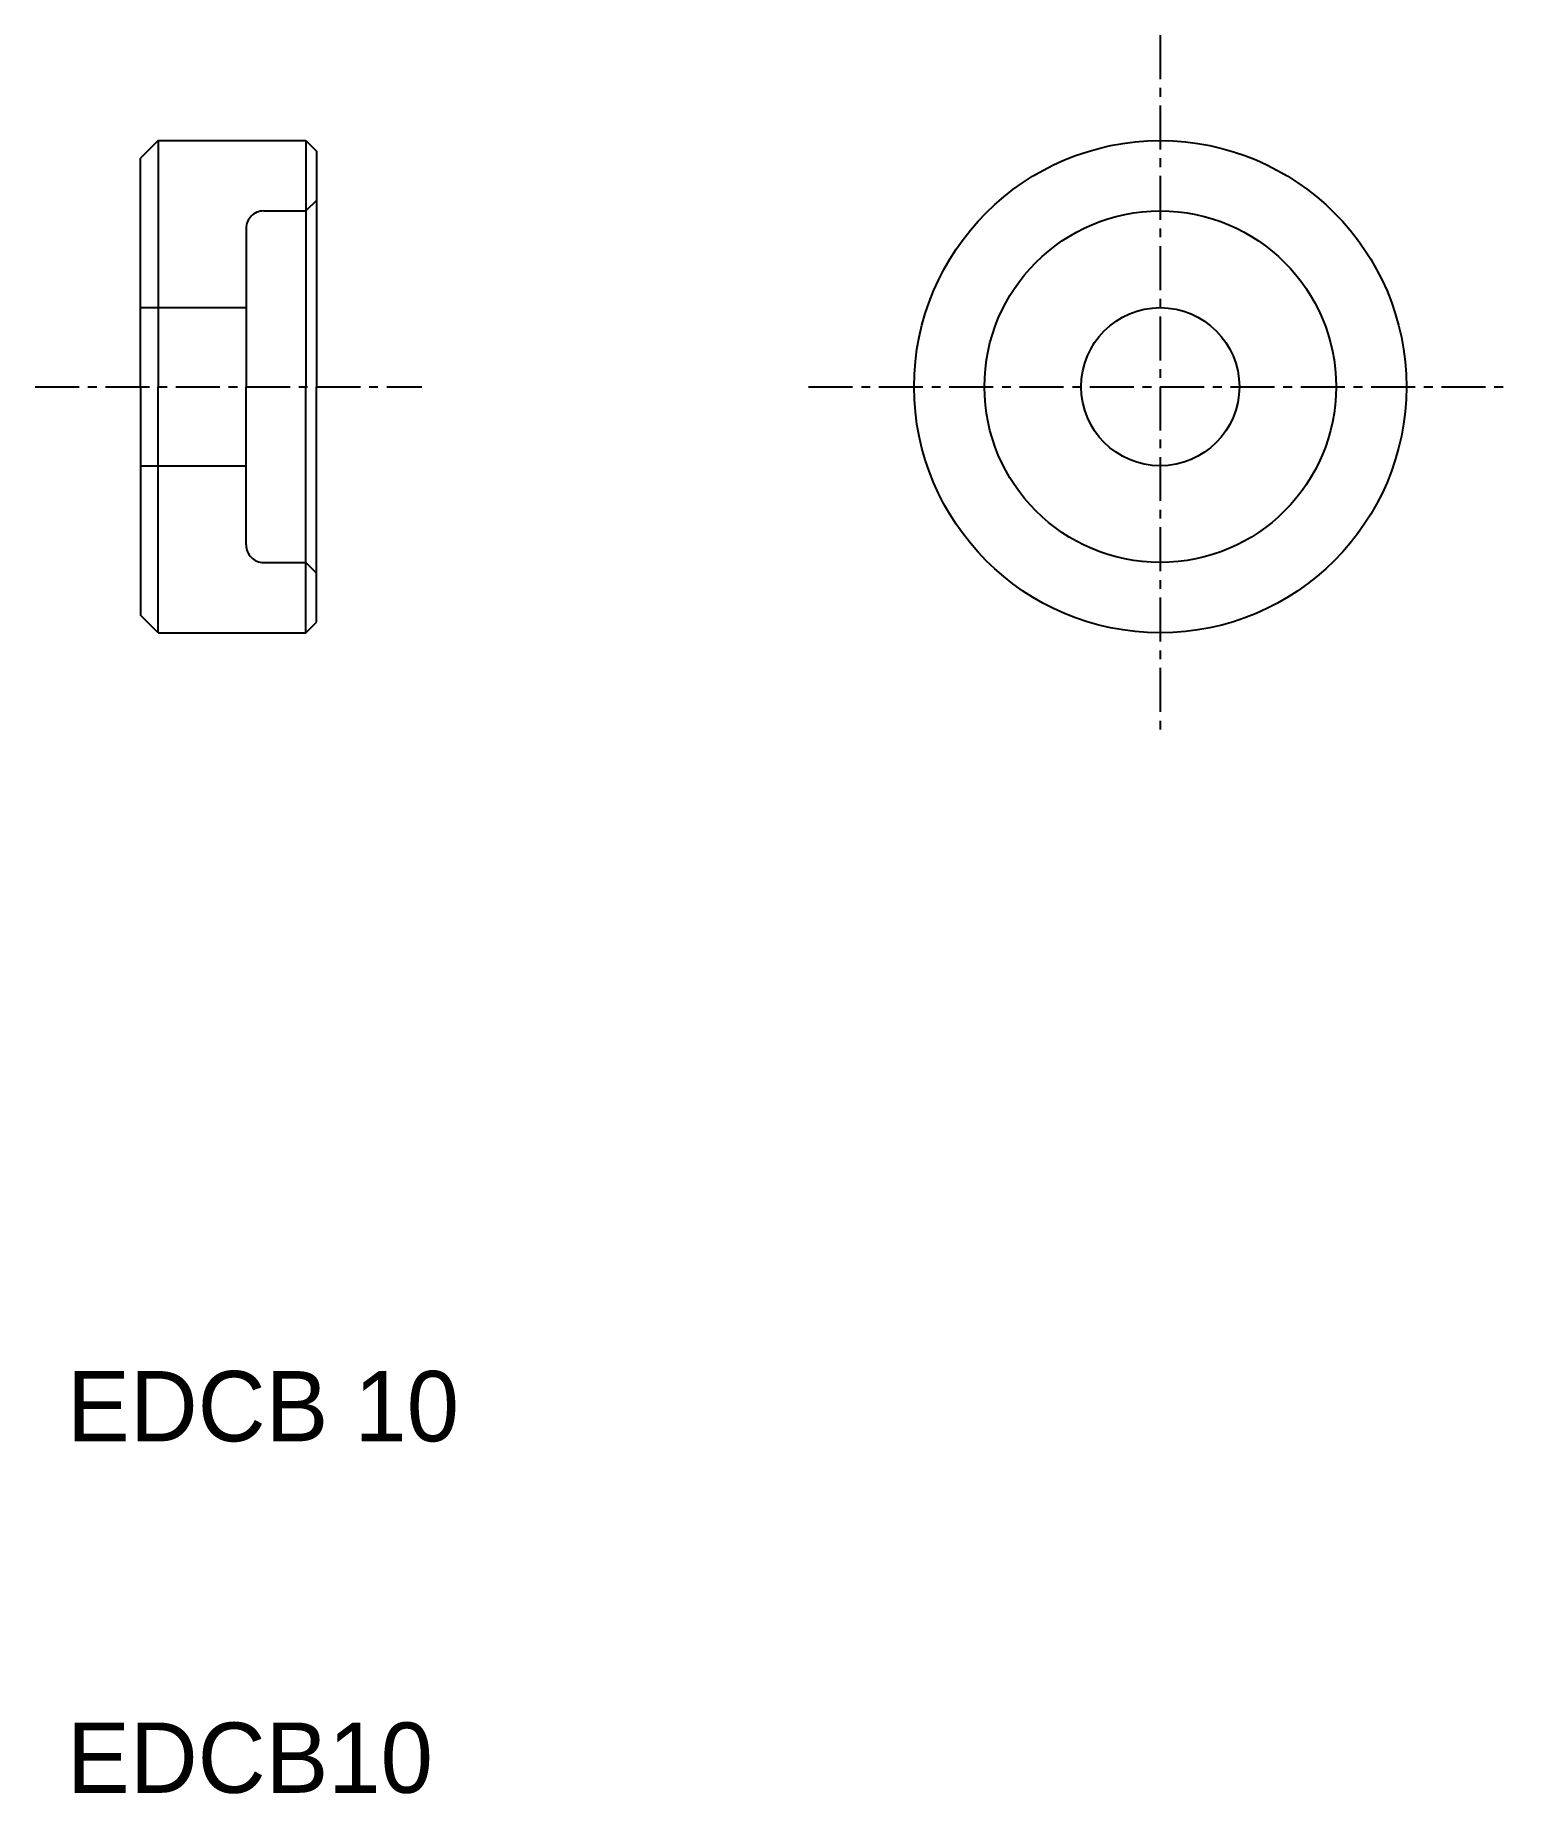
# Model space of a CAD drawing. Extents: x 138.1 to 180.1, y 92.2 to 142.3.
import ezdxf

# ---------------------------------------------------------------- set-up
doc = ezdxf.new("R2010")
doc.units = 0
doc.linetypes.add('CENTER', pattern=[2, 1.25, -0.25, 0.25, -0.25])
doc.linetypes.add('DASHED', pattern=[19.05, 12.7, -6.35])
doc.layers.get('0').update_dxf_attribs({"linetype": 'CONTINUOUS'})
doc.layers.add('CENTER', color=1, linetype='CENTER')

msp = doc.modelspace()

# ---------------------------------------------------------------- linework, layer by layer
for p, q in [((141.646, 139.271), (141.146, 138.771)), ((141.646, 139.271), (141.646, 132.271)), ((141.646, 139.271), (145.846, 139.271)), ((145.846, 139.271), (145.846, 132.271)), ((145.846, 139.271), (146.146, 138.971)), ((141.146, 132.271), (141.146, 138.771)), ((146.146, 138.971), (146.146, 137.571)), ((146.146, 137.571), (146.146, 132.271)), ((141.146, 132.271), (141.146, 125.771)), ((141.646, 125.271), (141.646, 132.271)), ((145.846, 125.271), (145.846, 132.271)), ((146.146, 126.971), (146.146, 132.271)), ((146.146, 125.571), (146.146, 126.971)), ((141.646, 125.271), (141.146, 125.771)), ((145.846, 125.271), (146.146, 125.571)), ((141.646, 125.271), (145.846, 125.271))]:
    msp.add_line(p, q)
at = {"color": 3, "linetype": 'DASHED'}
for p, q in [((144.646, 137.271), (145.846, 137.271)), ((146.146, 137.571), (145.846, 137.271)), ((144.146, 136.771), (144.146, 132.271)), ((141.146, 134.521), (144.146, 134.521)), ((144.146, 127.771), (144.146, 132.271)), ((141.146, 130.021), (144.146, 130.021)), ((144.646, 127.271), (145.846, 127.271)), ((146.146, 126.971), (145.846, 127.271))]:
    msp.add_line(p, q, dxfattribs=at)
for radius in [7, 5, 2.25]:
    msp.add_circle((170.146, 132.271), radius)
for centre, start, end in [((144.646, 136.771), 90, 180), ((144.646, 127.771), 180, 270)]:
    msp.add_arc(centre, 0.5, start, end, dxfattribs=at)
at = {"layer": 'CENTER', "color": 1, "linetype": 'CENTER'}
for p, q in [((170.146, 142.271), (170.146, 132.271)), ((138.146, 132.271), (149.146, 132.271)), ((160.146, 132.271), (180.146, 132.271)), ((170.146, 132.271), (170.146, 122.271))]:
    msp.add_line(p, q, dxfattribs=at)

# ---------------------------------------------------------------- texts
for s, p in [('EDCB 10', (139.053, 102.271)), ('EDCB10', (139.053, 92.271))]:
    msp.add_text(s, height=2).set_placement(p)

doc.saveas('drawing.dxf')
